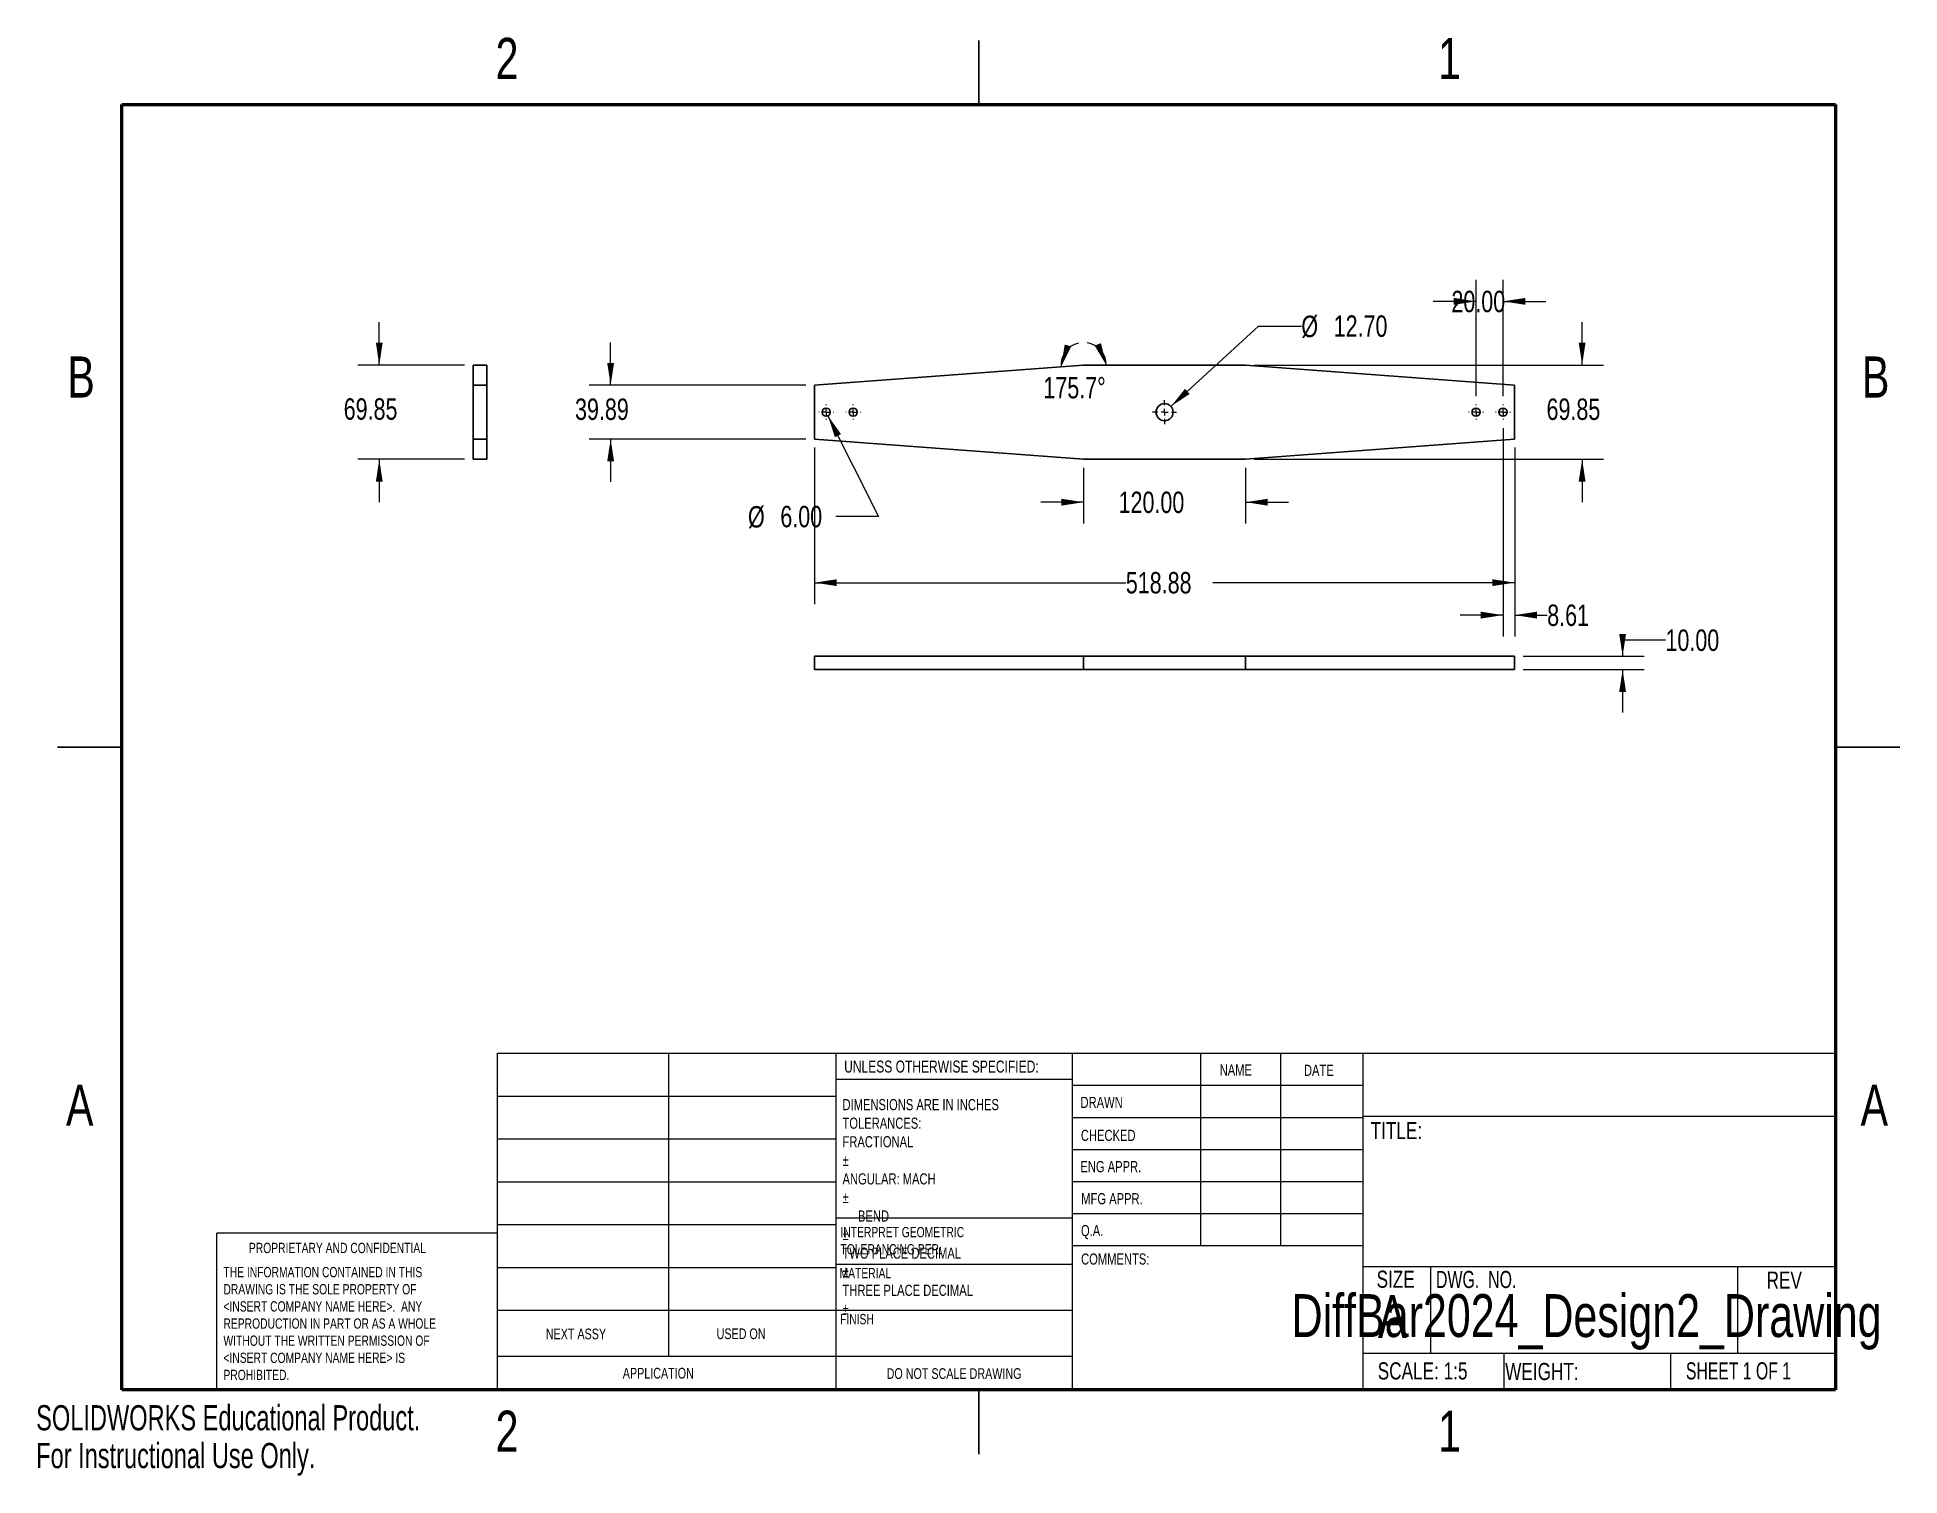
# Model space of a CAD drawing. Header units: millimetres. Extents: x 0 to 276, y 0 to 213.
import ezdxf

# ---------------------------------------------------------------- set-up
doc = ezdxf.new("R2010")
doc.units = ezdxf.units.MM
doc.styles.add('SLDTEXTSTYLE0', font='TXT', dxfattribs={"width": 0.75})
doc.styles.add('SLDTEXTSTYLE1', font='TXT', dxfattribs={"width": 0.6875})
doc.styles.add('SLDTEXTSTYLE2', font='TXT', dxfattribs={"width": 0.694444})
doc.styles.add('SLDTEXTSTYLE3', font='TXT', dxfattribs={"width": 0.7})
doc.dimstyles.new('SLDDIMSTYLE0', dxfattribs={"dimtxt": 3.175, "dimasz": 3.302, "dimexe": 0, "dimexo": 0.0625, "dimgap": 0.79375, "dimtad": 0, "dimtih": 1, "dimtoh": 1, "dimlfac": 5, "dimrnd": 1e-09, "dimzin": 12, "dimdsep": 46, "dimtxsty": 'SLDTEXTSTYLE0', "dimsah": 1, "dimcen": 0.09, "dimadec": 0, "dimazin": 3, "dimtfac": 1, "dimtofl": 0, "dimtmove": 0, "dimatfit": 3, "dimfxl": 1, "dimfrac": 2, "dimtolj": 1, "dimtzin": 12, "dimarcsym": 0})
doc.dimstyles.new('SLDDIMSTYLE1', dxfattribs={"dimtxt": 3.175, "dimasz": 3.302, "dimexe": 0, "dimexo": 0.0625, "dimgap": 0.79375, "dimtad": 0, "dimtih": 1, "dimtoh": 1, "dimlfac": 5, "dimrnd": 1e-09, "dimzin": 4, "dimdsep": 46, "dimtxsty": 'SLDTEXTSTYLE0', "dimsah": 1, "dimcen": 0.09, "dimadec": 0, "dimazin": 1, "dimtfac": 1, "dimtmove": 0, "dimatfit": 0, "dimfxl": 1, "dimfrac": 2, "dimtolj": 1, "dimtzin": 12, "dimarcsym": 0})
doc.dimstyles.new('SLDDIMSTYLE2', dxfattribs={"dimtxt": 3.175, "dimasz": 3.302, "dimexe": 0, "dimexo": 0.0625, "dimgap": 0.79375, "dimtad": 0, "dimtih": 1, "dimtoh": 1, "dimlfac": 5, "dimrnd": 1e-09, "dimzin": 12, "dimdsep": 46, "dimtxsty": 'SLDTEXTSTYLE0', "dimsah": 1, "dimcen": 0.09, "dimadec": 0, "dimazin": 3, "dimtfac": 1, "dimtmove": 0, "dimatfit": 0, "dimfxl": 1, "dimfrac": 2, "dimtolj": 1, "dimtzin": 12, "dimarcsym": 0})
doc.dimstyles.new('SLDDIMSTYLE3', dxfattribs={"dimtxt": 3.175, "dimasz": 3.302, "dimexe": 0, "dimexo": 0.0625, "dimgap": 0.79375, "dimtad": 0, "dimtih": 1, "dimtoh": 1, "dimlfac": 5, "dimrnd": 1e-09, "dimzin": 4, "dimdsep": 46, "dimtxsty": 'SLDTEXTSTYLE0', "dimsah": 1, "dimcen": 0, "dimadec": 0, "dimazin": 1, "dimtfac": 1, "dimtofl": 0, "dimtmove": 0, "dimatfit": 3, "dimfxl": 1, "dimfrac": 2, "dimtolj": 1, "dimtzin": 12, "dimarcsym": 0})
doc.dimstyles.new('SLDDIMSTYLE4', dxfattribs={"dimtxt": 3.175, "dimasz": 3.302, "dimexe": 0, "dimexo": 0.0625, "dimgap": 0.79375, "dimtad": 0, "dimtih": 1, "dimtoh": 1, "dimdec": 4, "dimlfac": 5, "dimzin": 12, "dimdsep": 46, "dimtxsty": 'SLDTEXTSTYLE0', "dimsah": 1, "dimcen": 0.09, "dimazin": 3, "dimtfac": 1, "dimtofl": 0, "dimtmove": 0, "dimatfit": 3, "dimfxl": 1, "dimfrac": 2, "dimtolj": 1, "dimtzin": 12, "dimarcsym": 0})

# ---------------------------------------------------------------- blocks, each defined once
blk = doc.blocks.new('_D')
at = {"color": 7, "linetype": 'Continuous', "lineweight": 0}
for p, q in [((115.37, 152.36), (115.37, 129.17)), ((219.15, 152.36), (219.15, 129.17)), ((115.37, 132.34), (161.51, 132.34)), ((219.15, 132.34), (174.41, 132.34))]:
    blk.add_line(p, q, dxfattribs=at)
at = {"color": 7, "linetype": 'Continuous', "lineweight": 18}
for points in [[(115.37, 132.34), (118.67, 131.84), (118.67, 132.85)], [(219.15, 132.34), (215.84, 132.85), (215.84, 131.84)]]:
    blk.add_solid(points, dxfattribs=at)
at = {"color": 7, "linetype": 'Continuous', "lineweight": 18, "insert": (161.51, 133.92), "char_height": 3.175, "attachment_point": 1, "style": 'SLDTEXTSTYLE0'}
blk.add_mtext('518.88', dxfattribs=at)
blk = doc.blocks.new('_D_1')
at = {"color": 7, "linetype": 'Continuous', "lineweight": 0}
for p, q in [((155.26, 149.36), (155.26, 141.1)), ((179.26, 149.36), (179.26, 141.1)), ((155.26, 144.27), (148.91, 144.27)), ((179.26, 144.27), (185.61, 144.27))]:
    blk.add_line(p, q, dxfattribs=at)
at = {"color": 7, "linetype": 'Continuous', "lineweight": 18}
for points in [[(155.26, 144.27), (151.96, 144.78), (151.96, 143.76)], [(179.26, 144.27), (182.56, 143.76), (182.56, 144.78)]]:
    blk.add_solid(points, dxfattribs=at)
at = {"color": 7, "linetype": 'Continuous', "lineweight": 18, "insert": (160.44, 145.84), "char_height": 3.175, "attachment_point": 1, "style": 'SLDTEXTSTYLE0'}
blk.add_mtext('120.00', dxfattribs=at)
blk = doc.blocks.new('_D_2')
at = {"color": 7, "linetype": 'Continuous', "lineweight": 0}
for p, q in [((229.15, 164.6), (229.15, 170.95)), ((180.53, 164.6), (232.32, 164.6)), ((180.53, 150.63), (232.32, 150.63)), ((229.15, 150.63), (229.15, 144.28))]:
    blk.add_line(p, q, dxfattribs=at)
at = {"color": 7, "linetype": 'Continuous', "lineweight": 18}
for points in [[(229.15, 164.6), (229.65, 167.91), (228.64, 167.91)], [(229.15, 150.63), (228.64, 147.33), (229.65, 147.33)]]:
    blk.add_solid(points, dxfattribs=at)
at = {"color": 7, "linetype": 'Continuous', "lineweight": 18, "insert": (223.87, 159.64), "char_height": 3.175, "attachment_point": 1, "style": 'SLDTEXTSTYLE0'}
blk.add_mtext('69.85', dxfattribs=at)
blk = doc.blocks.new('_D_3')
at = {"color": 7, "linetype": 'Continuous', "lineweight": 0}
for p, q in [((85.15, 161.61), (85.15, 167.96)), ((114.1, 161.61), (81.98, 161.61)), ((114.1, 153.63), (81.98, 153.63)), ((85.15, 153.63), (85.15, 147.28))]:
    blk.add_line(p, q, dxfattribs=at)
at = {"color": 7, "linetype": 'Continuous', "lineweight": 18}
for points in [[(85.15, 161.61), (85.66, 164.91), (84.64, 164.91)], [(85.15, 153.63), (84.64, 150.33), (85.66, 150.33)]]:
    blk.add_solid(points, dxfattribs=at)
at = {"color": 7, "linetype": 'Continuous', "lineweight": 18, "insert": (79.87, 159.64), "char_height": 3.175, "attachment_point": 1, "style": 'SLDTEXTSTYLE0'}
blk.add_mtext('39.89', dxfattribs=at)
blk = doc.blocks.new('_D_4')
at = {"color": 7, "linetype": 'Continuous', "lineweight": 0}
for p, q in [((168.2, 158.48), (181.18, 170.37)), ((181.18, 170.37), (187.53, 170.37))]:
    blk.add_line(p, q, dxfattribs=at)
at = {"color": 7, "linetype": 'Continuous', "lineweight": 18}
blk.add_solid([(168.2, 158.48), (170.97, 160.33), (170.29, 161.08)], dxfattribs=at)
at = {"color": 7, "linetype": 'Continuous', "lineweight": 18, "char_height": 3.175, "attachment_point": 1, "style": 'SLDTEXTSTYLE0'}
for s, insert in [('%%c', (187.53, 171.92)), ('12.70', (192.32, 171.96))]:
    blk.add_mtext(s, dxfattribs=dict(at, insert=insert))
blk = doc.blocks.new('_D_5')
at = {"color": 7, "linetype": 'Continuous', "lineweight": 0}
for p, q in [((117.36, 157.08), (124.86, 142.14)), ((124.86, 142.14), (118.51, 142.14))]:
    blk.add_line(p, q, dxfattribs=at)
at = {"color": 7, "linetype": 'Continuous', "lineweight": 18}
blk.add_solid([(117.36, 157.08), (118.39, 153.9), (119.3, 154.36)], dxfattribs=at)
at = {"color": 7, "linetype": 'Continuous', "lineweight": 18, "char_height": 3.175, "attachment_point": 1, "style": 'SLDTEXTSTYLE0'}
for s, insert in [('%%c', (105.51, 143.69)), ('6.00', (110.3, 143.73))]:
    blk.add_mtext(s, dxfattribs=dict(at, insert=insert))
blk = doc.blocks.new('_D_6')
at = {"color": 7, "linetype": 'Continuous', "lineweight": 18}
for start, end in [(103.4277, 184.2958), (0, 80.8681)]:
    blk.add_arc((155.26, 164.6), 3.35, start, end, dxfattribs=at)
for points in [[(151.92, 164.35), (153.42, 167.34), (152.45, 167.65)], [(158.61, 164.6), (157.83, 167.85), (156.89, 167.47)]]:
    blk.add_solid(points, dxfattribs=at)
at = {"color": 7, "linetype": 'Continuous', "lineweight": 18, "insert": (149.29, 162.83), "char_height": 3.175, "attachment_point": 1, "style": 'SLDTEXTSTYLE0'}
blk.add_mtext('175.7°', dxfattribs=at)
blk = doc.blocks.new('_D_7')
at = {"color": 7, "linetype": 'Continuous', "lineweight": 0}
for p, q in [((213.42, 160), (213.42, 177.22)), ((217.42, 160), (217.42, 177.22)), ((213.42, 174.04), (207.07, 174.04)), ((217.42, 174.04), (223.77, 174.04))]:
    blk.add_line(p, q, dxfattribs=at)
at = {"color": 7, "linetype": 'Continuous', "lineweight": 18}
for points in [[(213.42, 174.04), (210.12, 174.55), (210.12, 173.53)], [(217.42, 174.04), (220.73, 173.53), (220.73, 174.55)]]:
    blk.add_solid(points, dxfattribs=at)
at = {"color": 7, "linetype": 'Continuous', "lineweight": 18, "insert": (209.77, 175.61), "char_height": 3.175, "attachment_point": 1, "style": 'SLDTEXTSTYLE0'}
blk.add_mtext('20.00', dxfattribs=at)
blk = doc.blocks.new('_D_8')
at = {"color": 7, "linetype": 'Continuous', "lineweight": 0}
for p, q in [((217.42, 155.24), (217.42, 124.35)), ((219.15, 152.36), (219.15, 124.35)), ((217.42, 127.53), (211.07, 127.53)), ((219.15, 127.53), (223.97, 127.53))]:
    blk.add_line(p, q, dxfattribs=at)
at = {"color": 7, "linetype": 'Continuous', "lineweight": 18}
for points in [[(217.42, 127.53), (214.12, 128.04), (214.12, 127.02)], [(219.15, 127.53), (222.45, 127.02), (222.45, 128.04)]]:
    blk.add_solid(points, dxfattribs=at)
at = {"color": 7, "linetype": 'Continuous', "lineweight": 18, "insert": (223.97, 129.1), "char_height": 3.175, "attachment_point": 1, "style": 'SLDTEXTSTYLE0'}
blk.add_mtext('8.61', dxfattribs=at)
blk = doc.blocks.new('SW_CENTERMARKSYMBOL_0')
at = {"color": 0, "linetype": 'Continuous', "lineweight": 18}
for p, q in [((-1.016, 0), (-1.108, 0)), ((0, 0), (-0.508, 0)), ((0, 1.016), (0, 1.108)), ((0, 0), (0, 0.508)), ((0, 0), (0, -0.508)), ((0, 0), (0.508, 0)), ((1.016, 0), (1.108, 0)), ((0, -1.016), (0, -1.108))]:
    blk.add_line(p, q, dxfattribs=at)
blk = doc.blocks.new('SW_CENTERMARKSYMBOL_1')
at = {"color": 0, "linetype": 'Continuous', "lineweight": 18}
for p, q in [((-1.016, 0), (-1.108, 0)), ((0, 0), (-0.508, 0)), ((0, 1.016), (0, 1.108)), ((0, 0), (0, 0.508)), ((0, 0), (0, -0.508)), ((0, 0), (0.508, 0)), ((1.016, 0), (1.108, 0)), ((0, -1.016), (0, -1.108))]:
    blk.add_line(p, q, dxfattribs=at)
blk = doc.blocks.new('SW_CENTERMARKSYMBOL_2')
at = {"color": 0, "linetype": 'Continuous', "lineweight": 18}
for p, q in [((-1.016, 0), (-1.108, 0)), ((0, 0), (-0.508, 0)), ((0, 1.016), (0, 1.108)), ((0, 0), (0, 0.508)), ((0, 0), (0, -0.508)), ((0, 0), (0.508, 0)), ((1.016, 0), (1.108, 0)), ((0, -1.016), (0, -1.108))]:
    blk.add_line(p, q, dxfattribs=at)
blk = doc.blocks.new('SW_CENTERMARKSYMBOL_3')
at = {"color": 0, "linetype": 'Continuous', "lineweight": 18}
for p, q in [((-1.016, 0), (-1.778, 0)), ((0, 0), (-0.508, 0)), ((0, 1.016), (0, 1.778)), ((0, 0), (0, 0.508)), ((0, 0), (0, -0.508)), ((0, 0), (0.508, 0)), ((1.016, 0), (1.778, 0)), ((0, -1.016), (0, -1.778))]:
    blk.add_line(p, q, dxfattribs=at)
blk = doc.blocks.new('SW_CENTERMARKSYMBOL_4')
at = {"color": 0, "linetype": 'Continuous', "lineweight": 18}
for p, q in [((-1.016, 0), (-1.108, 0)), ((0, 0), (-0.508, 0)), ((0, 1.016), (0, 1.108)), ((0, 0), (0, 0.508)), ((0, 0), (0, -0.508)), ((0, 0), (0.508, 0)), ((1.016, 0), (1.108, 0)), ((0, -1.016), (0, -1.108))]:
    blk.add_line(p, q, dxfattribs=at)
blk = doc.blocks.new('_D_9')
at = {"color": 7, "linetype": 'Continuous', "lineweight": 0}
for p, q in [((241.5, 123.83), (235.15, 123.83)), ((235.15, 123.83), (235.15, 121.45)), ((220.42, 121.45), (238.32, 121.45)), ((220.42, 119.45), (238.32, 119.45)), ((235.15, 119.45), (235.15, 113.1))]:
    blk.add_line(p, q, dxfattribs=at)
at = {"color": 7, "linetype": 'Continuous', "lineweight": 18}
for points in [[(235.15, 121.45), (235.65, 124.75), (234.64, 124.75)], [(235.15, 119.45), (234.64, 116.15), (235.65, 116.15)]]:
    blk.add_solid(points, dxfattribs=at)
at = {"color": 7, "linetype": 'Continuous', "lineweight": 18, "insert": (241.5, 125.4), "char_height": 3.175, "attachment_point": 1, "style": 'SLDTEXTSTYLE0'}
blk.add_mtext('10.00', dxfattribs=at)
blk = doc.blocks.new('_D_10')
at = {"color": 7, "linetype": 'Continuous', "lineweight": 0}
for p, q in [((50.85, 164.6), (50.85, 170.95)), ((63.51, 164.6), (47.68, 164.6)), ((63.51, 150.63), (47.68, 150.63)), ((50.85, 150.63), (50.85, 144.28))]:
    blk.add_line(p, q, dxfattribs=at)
at = {"color": 7, "linetype": 'Continuous', "lineweight": 18}
for points in [[(50.85, 164.6), (51.36, 167.91), (50.35, 167.91)], [(50.85, 150.63), (50.35, 147.33), (51.36, 147.33)]]:
    blk.add_solid(points, dxfattribs=at)
at = {"color": 7, "linetype": 'Continuous', "lineweight": 18, "insert": (45.58, 159.67), "char_height": 3.175, "attachment_point": 1, "style": 'SLDTEXTSTYLE0'}
blk.add_mtext('69.85', dxfattribs=at)

msp = doc.modelspace()

# ---------------------------------------------------------------- linework, layer by layer
at = {"color": 7, "linetype": 'Continuous', "lineweight": 25}
for p, q in [((139.7, 212.725), (139.7, 203.2)), ((139.7, 203.2), (139.7, 212.725)), ((66.782573, 164.604948), (64.782573, 164.604948)), ((64.782573, 164.604948), (64.782573, 161.60871)), ((66.782573, 164.604948), (66.782573, 161.60871)), ((155.25881, 164.604948), (115.371185, 161.60871)), ((179.25881, 164.604948), (155.25881, 164.604948)), ((219.146434, 161.60871), (179.25881, 164.604948)), ((66.782573, 161.60871), (64.782573, 161.60871)), ((64.782573, 161.60871), (64.782573, 153.631185)), ((66.782573, 161.60871), (66.782573, 153.631185)), ((115.371185, 161.60871), (115.371185, 153.631185)), ((219.146434, 153.631185), (219.146434, 161.60871)), ((66.782573, 153.631185), (64.782573, 153.631185)), ((64.782573, 153.631185), (64.782573, 150.634948)), ((66.782573, 153.631185), (66.782573, 150.634948)), ((115.371185, 153.631185), (155.25881, 150.634948)), ((179.25881, 150.634948), (219.146434, 153.631185)), ((66.782573, 150.634948), (64.782573, 150.634948)), ((155.25881, 150.634948), (179.25881, 150.634948)), ((115.371185, 121.4476), (115.371185, 119.4476)), ((115.371185, 121.4476), (155.25881, 121.4476)), ((115.371185, 119.4476), (155.25881, 119.4476)), ((155.25881, 121.4476), (155.25881, 119.4476)), ((155.25881, 121.4476), (179.25881, 121.4476)), ((155.25881, 119.4476), (179.25881, 119.4476)), ((179.25881, 121.4476), (179.25881, 119.4476)), ((179.25881, 121.4476), (219.146434, 121.4476)), ((179.25881, 119.4476), (219.146434, 119.4476)), ((219.146434, 121.4476), (219.146434, 119.4476)), ((3.175, 107.95), (12.7, 107.95)), ((12.7, 107.95), (3.175, 107.95)), ((276.225, 107.95), (266.7, 107.95)), ((266.7, 107.95), (276.225, 107.95)), ((139.7, 3.175), (139.7, 12.7)), ((139.7, 12.7), (139.7, 3.175))]:
    msp.add_line(p, q, dxfattribs=at)
at = {"color": 7, "linetype": 'Continuous', "lineweight": 50}
for p, q in [((12.7, 12.7), (12.7, 203.2)), ((12.7, 203.2), (266.7, 203.2)), ((266.7, 203.2), (266.7, 12.7)), ((266.7, 12.7), (12.7, 12.7))]:
    msp.add_line(p, q, dxfattribs=at)
at = {"color": 7, "linetype": 'Continuous', "lineweight": 18}
for p, q in [((68.354132, 62.594438), (266.7, 62.594438)), ((68.354132, 12.7), (68.354132, 62.594438)), ((93.702827, 62.594438), (93.702827, 17.685381)), ((118.573731, 12.7), (118.573731, 62.594438)), ((153.548139, 62.594438), (153.548139, 12.7)), ((172.560077, 62.594438), (172.560077, 34.019438)), ((184.460668, 62.594438), (184.460668, 34.019438)), ((196.628512, 62.594438), (196.628512, 12.7)), ((153.548139, 58.674208), (118.573731, 58.674208)), ((68.354132, 56.244438), (118.573731, 56.244438)), ((153.548139, 57.831938), (196.628512, 57.831938)), ((153.548139, 53.069438), (196.628512, 53.069438)), ((196.628512, 53.268809), (266.7, 53.268809)), ((68.354132, 49.894438), (118.573731, 49.894438)), ((153.548139, 48.306938), (196.628512, 48.306938)), ((68.354132, 43.544438), (118.573731, 43.544438)), ((196.628512, 43.544438), (153.548139, 43.544438)), ((196.628512, 38.781938), (153.548139, 38.781938)), ((26.769017, 12.7), (26.769017, 35.924438)), ((68.354132, 35.924438), (26.769017, 35.924438)), ((68.354132, 37.194438), (118.573731, 37.194438)), ((118.573731, 38.194573), (153.66259, 38.194573)), ((196.628512, 34.019438), (153.66259, 34.019438)), ((68.354132, 30.844438), (118.573731, 30.844438)), ((118.573731, 31.336573), (153.66259, 31.336573)), ((196.628512, 30.984522), (266.7, 30.984522)), ((206.675349, 30.984522), (206.675349, 18.1073)), ((252.172843, 30.984522), (252.172843, 18.1073)), ((68.354132, 24.494438), (118.573731, 24.494438)), ((118.573731, 24.478573), (153.548139, 24.478573)), ((68.354132, 17.685381), (153.548139, 17.685381)), ((196.628512, 18.1073), (266.7, 18.1073)), ((217.53618, 18.1073), (217.53618, 12.7)), ((242.222748, 18.1073), (242.222748, 12.7))]:
    msp.add_line(p, q, dxfattribs=at)
at = {"color": 7, "linetype": 'Continuous', "lineweight": 25}
for centre, radius in [((117.09381, 157.619948), 0.6), ((121.09381, 157.619948), 0.6), ((167.25881, 157.619948), 1.27), ((213.42381, 157.619948), 0.6), ((217.42381, 157.619948), 0.6)]:
    msp.add_circle(centre, radius, dxfattribs=at)

# ---------------------------------------------------------------- block references
at = {"color": 7, "linetype": 'Continuous', "lineweight": 0}
for name, p in [('SW_CENTERMARKSYMBOL_0', (117.09381, 157.619948)), ('SW_CENTERMARKSYMBOL_2', (121.09381, 157.619948)), ('SW_CENTERMARKSYMBOL_3', (167.25881, 157.619948)), ('SW_CENTERMARKSYMBOL_4', (213.42381, 157.619948)), ('SW_CENTERMARKSYMBOL_1', (217.42381, 157.619948))]:
    msp.add_blockref(name, p, dxfattribs=at)

# ---------------------------------------------------------------- texts
for s, insert, char_height, attachment_point, style in [('2', (69.788617, 213.101897), 6.096, 2, 'SLDTEXTSTYLE0'), ('1', (209.488617, 213.101897), 6.096, 2, 'SLDTEXTSTYLE0'), ('B', (6.653433, 165.8742), 6.096, 2, 'SLDTEXTSTYLE0'), ('B', (272.653433, 165.8742), 6.096, 2, 'SLDTEXTSTYLE0'), ('UNLESS OTHERWISE SPECIFIED:', (119.757972, 61.499045), 1.778, 1, 'SLDTEXTSTYLE0'), ('NAME', (175.423843, 60.922991), 1.651, 1, 'SLDTEXTSTYLE0'), ('DATE', (187.914891, 60.878891), 1.651, 1, 'SLDTEXTSTYLE0'), ('A', (6.456583, 57.9242), 6.096, 2, 'SLDTEXTSTYLE0'), ('DIMENSIONS ARE IN INCHES^JTOLERANCES:^JFRACTIONAL^J%%p^JANGULAR: MACH^J%%p^J     BEND ^J%%p^JTWO PLACE DECIMAL    ^J%%p^JTHREE PLACE DECIMAL  ^J%%p', (119.517336, 55.794481), 1.651, 1, 'SLDTEXTSTYLE0'), ('DRAWN', (154.796552, 56.122747), 1.651, 1, 'SLDTEXTSTYLE0'), ('A', (272.456583, 57.9242), 6.096, 2, 'SLDTEXTSTYLE0'), ('CHECKED', (154.850678, 51.236797), 1.651, 1, 'SLDTEXTSTYLE0'), ('TITLE:', (197.793443, 52.39296), 2.54, 1, 'SLDTEXTSTYLE0'), ('ENG APPR.', (154.777189, 46.600796), 1.651, 1, 'SLDTEXTSTYLE0'), ('MFG APPR.', (154.902877, 41.845476), 1.651, 1, 'SLDTEXTSTYLE0'), ('INTERPRET GEOMETRIC^JTOLERANCING PER:', (119.208948, 36.8281), 1.524, 1, 'SLDTEXTSTYLE0'), ('Q.A.', (154.861619, 37.12304), 1.651, 1, 'SLDTEXTSTYLE0'), ('PROPRIETARY AND CONFIDENTIAL', (31.529578, 34.48289), 1.524, 1, 'SLDTEXTSTYLE0'), ('THE INFORMATION CONTAINED IN THIS^JDRAWING IS THE SOLE PROPERTY OF^J<INSERT COMPANY NAME HERE>.  ANY ^JREPRODUCTION IN PART OR AS A WHOLE^JWITHOUT THE WRITTEN PERMISSION OF^J<INSERT COMPANY NAME HERE> IS ^JPROHIBITED.', (27.754425, 30.902153), 1.524, 1, 'SLDTEXTSTYLE0'), ('MATERIAL', (119.080205, 30.753014), 1.524, 1, 'SLDTEXTSTYLE0'), ('COMMENTS:', (154.883808, 32.908701), 1.651, 1, 'SLDTEXTSTYLE0'), ('SIZE', (198.679592, 30.358034), 2.54, 1, 'SLDTEXTSTYLE0'), ('DWG.  NO.', (207.480664, 30.322504), 2.54, 1, 'SLDTEXTSTYLE2'), ('REV', (256.48491, 30.223285), 2.54, 1, 'SLDTEXTSTYLE0'), ('DiffBar2024_Design2_Drawing', (229.806693, 26.87292), 6.35, 2, 'SLDTEXTSTYLE0'), ('A', (198.88, 26.724379), 6.35, 1, 'SLDTEXTSTYLE0'), ('FINISH', (119.149701, 23.938232), 1.524, 1, 'SLDTEXTSTYLE0'), ('NEXT ASSY', (75.541504, 21.771262), 1.5875, 1, 'SLDTEXTSTYLE0'), ('USED ON', (100.854098, 21.797575), 1.5875, 1, 'SLDTEXTSTYLE0'), ('SCALE: 1:5', (198.848649, 16.764651), 2.54, 1, 'SLDTEXTSTYLE0'), ('WEIGHT:', (217.740031, 16.67772), 2.54, 1, 'SLDTEXTSTYLE0'), ('SHEET 1 OF 1', (244.530902, 16.77291), 2.54, 1, 'SLDTEXTSTYLE1'), ('APPLICATION', (86.94961, 15.949575), 1.5875, 1, 'SLDTEXTSTYLE0'), ('DO NOT SCALE DRAWING', (136.053748, 15.89461), 1.5875, 2, 'SLDTEXTSTYLE0'), ('2', (69.788617, 9.601897), 6.096, 2, 'SLDTEXTSTYLE0'), ('1', (209.488617, 9.601897), 6.096, 2, 'SLDTEXTSTYLE0')]:
    msp.add_mtext(s, dxfattribs=dict(at, insert=insert, char_height=char_height, attachment_point=attachment_point, style=style))
at = {"color": 7, "linetype": 'Continuous', "char_height": 3.73507, "attachment_point": 1, "style": 'SLDTEXTSTYLE3'}
for s, insert in [('SOLIDWORKS Educational Product.', (0, 10.417363)), ('For Instructional Use Only.', (0, 4.814758))]:
    msp.add_mtext(s, dxfattribs=dict(at, insert=insert))

# ---------------------------------------------------------------- dimensions: what is measured, and where the dimension line sits
at = {"color": 7, "linetype": 'Continuous', "lineweight": 18}
for base, p1, p2, dimstyle, picture, middle in [((217.42381, 174.040579), (213.42381, 158.727948), (217.42381, 158.727948), 'SLDDIMSTYLE1', '_D_7', (215.045343, 174.040579)), ((219.146434, 127.529376), (217.42381, 156.511948), (219.146434, 153.631185), 'SLDDIMSTYLE2', '_D_8', (228.078471, 127.529376)), ((219.146434, 132.344669), (115.371185, 153.631185), (219.146434, 153.631185), 'SLDDIMSTYLE0', '_D', (167.96086, 132.344669)), ((179.25881, 144.270399), (155.25881, 150.634948), (179.25881, 150.634948), 'SLDDIMSTYLE1', '_D_1', (166.888885, 144.270399))]:
    dim = msp.add_linear_dim(base=base, p1=p1, p2=p2, dimstyle=dimstyle, dxfattribs=at)
    dim.commit()
    dim.dimension.update_dxf_attribs({"geometry": picture, "text_midpoint": middle, "dimtype": 160})
for p1, p2, picture, middle in [((166.322188, 156.762253), (168.195431, 158.477642), '_D_4', (195.201111, 170.366677)), ((116.824801, 158.156263), (117.362818, 157.083632), '_D_5', (112.009776, 142.137921))]:
    dim = msp.add_diameter_dim_2p(p1=p1, p2=p2, dimstyle='SLDDIMSTYLE3', dxfattribs=at)
    dim.commit()
    dim.dimension.update_dxf_attribs({"geometry": picture, "text_midpoint": middle, "dimtype": 163})
for base, p1, p2, dimstyle, picture, middle in [((50.85448, 164.604948), (64.782573, 150.634948), (64.782573, 164.604948), 'SLDDIMSTYLE2', '_D_10', (50.85448, 158.100073)), ((229.146434, 150.634948), (179.25881, 164.604948), (179.25881, 150.634948), 'SLDDIMSTYLE2', '_D_2', (229.146434, 158.072087)), ((85.150731, 153.631185), (115.371185, 161.60871), (115.371185, 153.631185), 'SLDDIMSTYLE2', '_D_3', (85.150731, 158.072087)), ((235.146434, 119.4476), (219.146434, 121.4476), (219.146434, 119.4476), 'SLDDIMSTYLE1', '_D_9', (235.146434, 123.825523))]:
    dim = msp.add_linear_dim(base=base, p1=p1, p2=p2, angle=90, dimstyle=dimstyle, dxfattribs=at)
    dim.commit()
    dim.dimension.update_dxf_attribs({"geometry": picture, "text_midpoint": middle, "dimtype": 160})
dim = msp.add_angular_dim_2l(base=(152.551471, 166.58194), line1=((155.25881, 164.604948), (115.371185, 161.60871)), line2=((179.25881, 164.604948), (155.25881, 164.604948)), dimstyle='SLDDIMSTYLE4', dxfattribs=at)
dim.commit()
dim.dimension.update_dxf_attribs({"geometry": '_D_6', "text_midpoint": (155.419551, 161.256464), "dimtype": 162})

doc.saveas('drawing.dxf')
